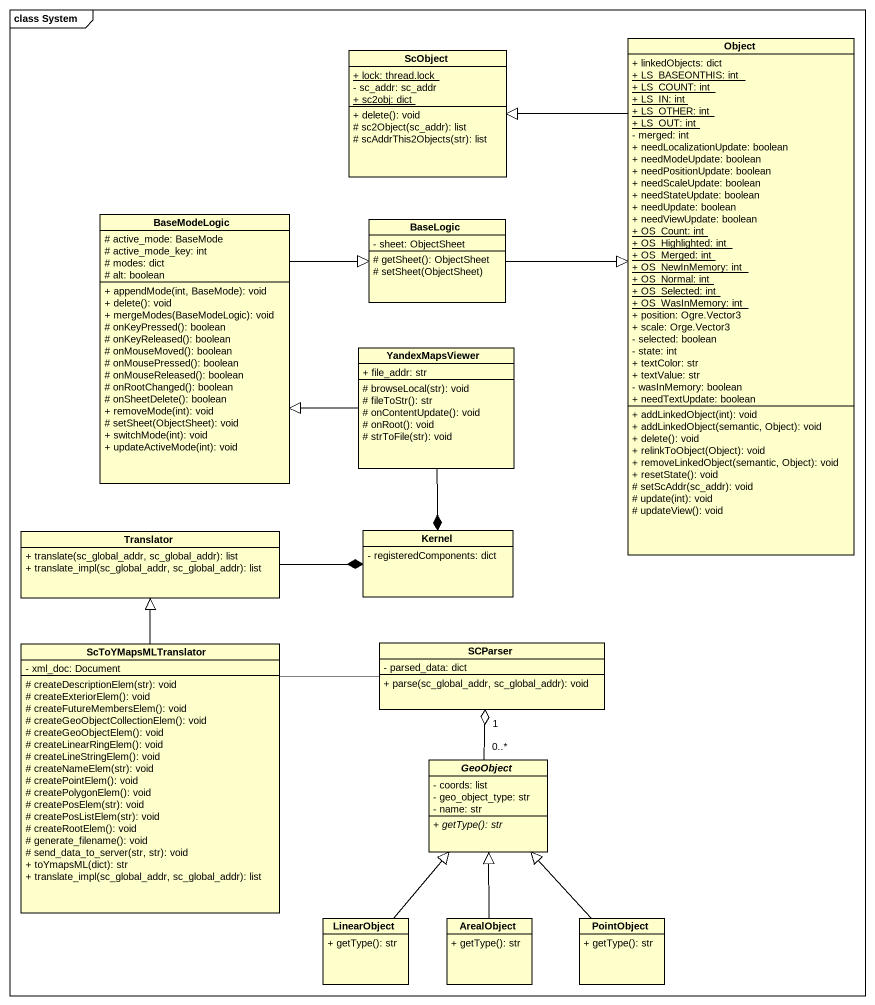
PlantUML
@startuml
mainframe class System
hide circle
hide empty members
skinparam classAttributeIconSize 0
class ScObject {
  {static} + lock: thread.lock
  - sc_addr: sc_addr
  {static} + sc2obj: dict
  + delete(): void
  # sc2Object(sc_addr): list
  # scAddrThis2Objects(str): list
}
class "Object" as Object_ {
  + linkedObjects: dict
  {static} + LS_BASEONTHIS: int
  {static} + LS_COUNT: int
  {static} + LS_IN: int
  {static} + LS_OTHER: int
  {static} + LS_OUT: int
  - merged: int
  + needLocalizationUpdate: boolean
  + needModeUpdate: boolean
  + needPositionUpdate: boolean
  + needScaleUpdate: boolean
  + needStateUpdate: boolean
  + needUpdate: boolean
  + needViewUpdate: boolean
  {static} + OS_Count: int
  {static} + OS_Highlighted: int
  {static} + OS_Merged: int
  {static} + OS_NewInMemory: int
  {static} + OS_Normal: int
  {static} + OS_Selected: int
  {static} + OS_WasInMemory: int
  + position: Ogre.Vector3
  + scale: Orge.Vector3
  - selected: boolean
  - state: int
  + textColor: str
  + textValue: str
  - wasInMemory: boolean
  + needTextUpdate: boolean
  + addLinkedObject(int): void
  + addLinkedObject(semantic, Object): void
  + delete(): void
  + relinkToObject(Object): void
  + removeLinkedObject(semantic, Object): void
  + resetState(): void
  # setScAddr(sc_addr): void
  # update(int): void
  # updateView(): void
}
class BaseModeLogic {
  # active_mode: BaseMode
  # active_mode_key: int
  # modes: dict
  # alt: boolean
  + appendMode(int, BaseMode): void
  + delete(): void
  + mergeModes(BaseModeLogic): void
  # onKeyPressed(): boolean
  # onKeyReleased(): boolean
  # onMouseMoved(): boolean
  # onMousePressed(): boolean
  # onMouseReleased(): boolean
  # onRootChanged(): boolean
  # onSheetDelete(): boolean
  + removeMode(int): void
  # setSheet(ObjectSheet): void
  + switchMode(int): void
  + updateActiveMode(int): void
}
class BaseLogic {
  - sheet: ObjectSheet
  # getSheet(): ObjectSheet
  # setSheet(ObjectSheet)
}
class YandexMapsViewer {
  + file_addr: str
  # browseLocal(str): void
  # fileToStr(): str
  # onContentUpdate(): void
  # onRoot(): void
  # strToFile(str): void
}
class Translator {
  + translate(sc_global_addr, sc_global_addr): list
  + translate_impl(sc_global_addr, sc_global_addr): list
}
class Kernel {
  - registeredComponents: dict
}
class ScToYMapsMLTranslator {
  - xml_doc: Document
  # createDescriptionElem(str): void
  # createExteriorElem(): void
  # createFutureMembersElem(): void
  # createGeoObjectCollectionElem(): void
  # createGeoObjectElem(): void
  # createLinearRingElem(): void
  # createLineStringElem(): void
  # createNameElem(str): void
  # createPointElem(): void
  # createPolygonElem(): void
  # createPosElem(str): void
  # createPosListElem(str): void
  # createRootElem(): void
  # generate_filename(): void
  # send_data_to_server(str, str): void
  + toYmapsML(dict): str
  + translate_impl(sc_global_addr, sc_global_addr): list
}
class SCParser {
  - parsed_data: dict
  + parse(sc_global_addr, sc_global_addr): void
}
abstract class GeoObject {
  - coords: list
  - geo_object_type: str
  - name: str
  {abstract} + getType(): str
}
class LinearObject {
  + getType(): str
}
class ArealObject {
  + getType(): str
}
class PointObject {
  + getType(): str
}
Object_ -left-|> ScObject
BaseModeLogic -right-|> BaseLogic
BaseLogic -right-|> Object_
YandexMapsViewer -left-|> BaseModeLogic
YandexMapsViewer --* Kernel
Translator -right-* Kernel
ScToYMapsMLTranslator -up-|> Translator
ScToYMapsMLTranslator -right- SCParser
GeoObject "0..*" -up-o "1" SCParser
LinearObject -up-|> GeoObject
ArealObject -up-|> GeoObject
PointObject -up-|> GeoObject
@enduml
